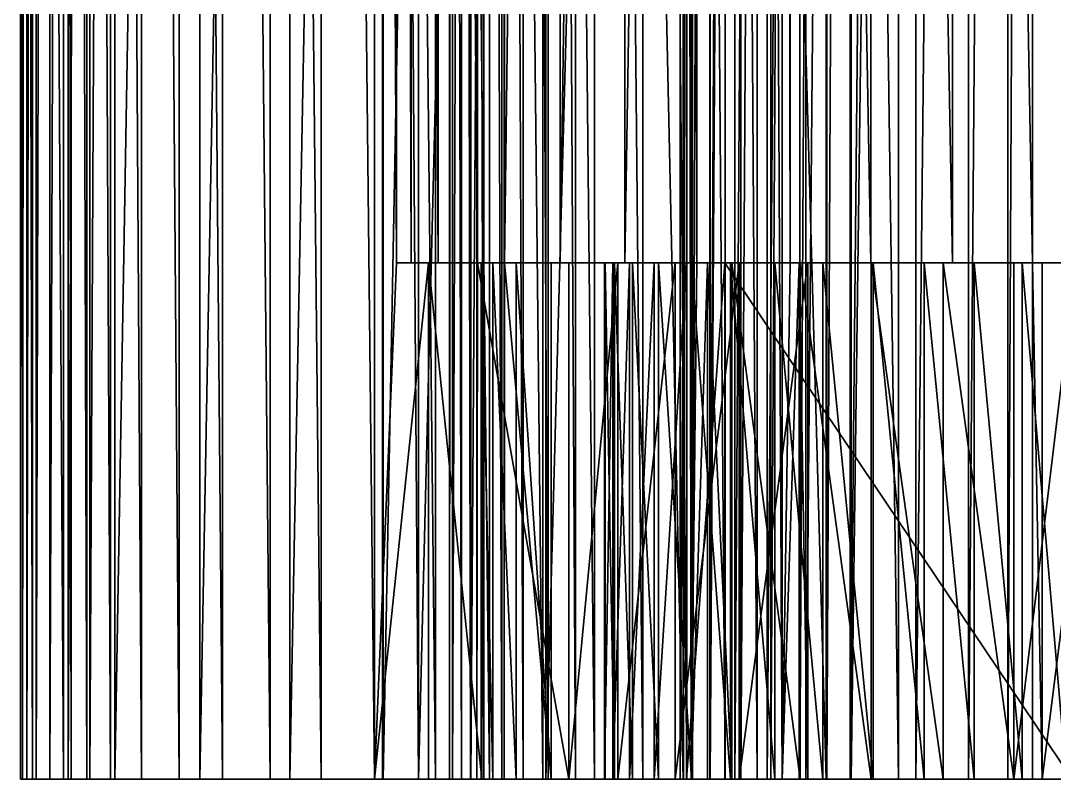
# Model space of a CAD drawing. Extents: x -0.69 to -0.31, y -0.5 to 0.8.
# Drawn here: x -0.688 to -0.4666, y -0.5 to -0.3375 of the extents above; entities that cross this region are included whole.
import ezdxf

# ---------------------------------------------------------------- set-up
doc = ezdxf.new("R2010")
doc.units = 0
doc.layers.add('_0', color=7, linetype='Continuous')

msp = doc.modelspace()

# ---------------------------------------------------------------- linework, layer by layer
at = {"layer": '_0'}
for points in [[(-0.68765, 0.56063, -0.5118), (-0.68802, -0.5, -0.5), (-0.68802, 0.6, -0.5), (-0.68765, 0.56063, -0.5118)], [(-0.68802, 0.6, -0.5), (-0.68802, -0.5, -0.5), (-0.68545, -0.5, -0.46905), (-0.68802, 0.6, -0.5)], [(-0.68802, 0.6, -0.5), (-0.68545, -0.5, -0.46905), (-0.68545, 0.6, -0.46905), (-0.68802, 0.6, -0.5)], [(-0.68545, 0.6, -0.46905), (-0.68545, -0.5, -0.46905), (-0.67882, -0.5, -0.4419), (-0.68545, 0.6, -0.46905)], [(-0.68545, 0.6, -0.46905), (-0.67882, -0.5, -0.4419), (-0.67882, 0.56063, -0.4419), (-0.68545, 0.6, -0.46905)], [(-0.60284, 0.6, -0.6574), (-0.60284, -0.5, -0.6574), (-0.61051, 0.56063, -0.65211), (-0.60284, 0.6, -0.6574)], [(-0.57553, 0.6, -0.67218), (-0.57553, -0.5, -0.67218), (-0.60284, -0.5, -0.6574), (-0.57553, 0.6, -0.67218)], [(-0.57553, 0.6, -0.67218), (-0.60284, -0.5, -0.6574), (-0.60284, 0.6, -0.6574), (-0.57553, 0.6, -0.67218)], [(-0.54676, 0.56063, -0.68211), (-0.57553, -0.5, -0.67218), (-0.57553, 0.6, -0.67218), (-0.54676, 0.56063, -0.68211)], [(-0.56921, 0.56063, -0.32518), (-0.54616, -0.5, -0.31773), (-0.54616, 0.6, -0.31773), (-0.56921, 0.56063, -0.32518)], [(-0.54616, 0.6, -0.31773), (-0.54616, -0.5, -0.31773), (-0.51553, -0.5, -0.31262), (-0.54616, 0.6, -0.31773)], [(-0.54616, 0.6, -0.31773), (-0.51553, -0.5, -0.31262), (-0.51553, 0.6, -0.31262), (-0.54616, 0.6, -0.31773)], [(-0.51553, 0.6, -0.31262), (-0.51553, -0.5, -0.31262), (-0.5, -0.5, -0.31198), (-0.51553, 0.6, -0.31262)], [(-0.51553, 0.6, -0.31262), (-0.5, -0.5, -0.31198), (-0.5, 0.56063, -0.31198), (-0.51553, 0.6, -0.31262)], [(-0.68765, 0.56063, -0.5118), (-0.68765, -0.5, -0.5118), (-0.68802, -0.5, -0.5), (-0.68765, 0.56063, -0.5118)], [(-0.68765, -0.5, -0.5118), (-0.68765, 0.56063, -0.5118), (-0.68671, 0.56063, -0.51827), (-0.68765, -0.5, -0.5118)], [(-0.68765, -0.5, -0.5118), (-0.68671, 0.56063, -0.51827), (-0.68671, -0.5, -0.51827), (-0.68765, -0.5, -0.5118)], [(-0.68671, -0.5, -0.51827), (-0.68671, 0.56063, -0.51827), (-0.68472, 0.56063, -0.5245), (-0.68671, -0.5, -0.51827)], [(-0.68671, -0.5, -0.51827), (-0.68472, 0.56063, -0.5245), (-0.68472, -0.5, -0.5245), (-0.68671, -0.5, -0.51827)], [(-0.68472, -0.5, -0.5245), (-0.68472, 0.56063, -0.5245), (-0.68175, 0.56063, -0.53032), (-0.68472, -0.5, -0.5245)], [(-0.68472, -0.5, -0.5245), (-0.68175, 0.56063, -0.53032), (-0.68175, -0.5, -0.53032), (-0.68472, -0.5, -0.5245)], [(-0.68175, -0.5, -0.53032), (-0.68175, 0.56063, -0.53032), (-0.67787, 0.56063, -0.53558), (-0.68175, -0.5, -0.53032)], [(-0.68175, -0.5, -0.53032), (-0.67787, 0.56063, -0.53558), (-0.67787, -0.5, -0.53558), (-0.68175, -0.5, -0.53032)], [(-0.67723, -0.5, -0.45334), (-0.67723, 0.56063, -0.45334), (-0.67882, 0.56063, -0.4419), (-0.67723, -0.5, -0.45334)], [(-0.67723, -0.5, -0.45334), (-0.67882, 0.56063, -0.4419), (-0.67882, -0.5, -0.4419), (-0.67723, -0.5, -0.45334)], [(-0.67787, -0.5, -0.53558), (-0.67787, 0.56063, -0.53558), (-0.67319, 0.56063, -0.54014), (-0.67787, -0.5, -0.53558)], [(-0.67787, -0.5, -0.53558), (-0.67319, 0.56063, -0.54014), (-0.67319, -0.5, -0.54014), (-0.67787, -0.5, -0.53558)], [(-0.67386, -0.5, -0.46438), (-0.67386, 0.56063, -0.46438), (-0.67723, 0.56063, -0.45334), (-0.67386, -0.5, -0.46438)], [(-0.67386, -0.5, -0.46438), (-0.67723, 0.56063, -0.45334), (-0.67723, -0.5, -0.45334), (-0.67386, -0.5, -0.46438)], [(-0.66879, -0.5, -0.47476), (-0.66879, 0.56063, -0.47476), (-0.67386, 0.56063, -0.46438), (-0.66879, -0.5, -0.47476)], [(-0.66879, -0.5, -0.47476), (-0.67386, 0.56063, -0.46438), (-0.67386, -0.5, -0.46438), (-0.66879, -0.5, -0.47476)], [(-0.67319, -0.5, -0.54014), (-0.67319, 0.56063, -0.54014), (-0.66783, 0.56063, -0.54387), (-0.67319, -0.5, -0.54014)], [(-0.67319, -0.5, -0.54014), (-0.66783, 0.56063, -0.54387), (-0.66783, -0.5, -0.54387), (-0.67319, -0.5, -0.54014)], [(-0.66214, -0.5, -0.4842), (-0.66214, 0.56063, -0.4842), (-0.66879, 0.56063, -0.47476), (-0.66214, -0.5, -0.4842)], [(-0.66214, -0.5, -0.4842), (-0.66879, 0.56063, -0.47476), (-0.66879, -0.5, -0.47476), (-0.66214, -0.5, -0.4842)], [(-0.64967, 0.56063, -0.55252), (-0.64967, -0.5, -0.55252), (-0.66783, -0.5, -0.54387), (-0.64967, 0.56063, -0.55252)], [(-0.64967, 0.56063, -0.55252), (-0.66783, -0.5, -0.54387), (-0.66783, 0.56063, -0.54387), (-0.64967, 0.56063, -0.55252)], [(-0.65408, -0.5, -0.49247), (-0.65408, 0.56063, -0.49247), (-0.66214, 0.56063, -0.4842), (-0.65408, -0.5, -0.49247)], [(-0.65408, -0.5, -0.49247), (-0.66214, 0.56063, -0.4842), (-0.66214, -0.5, -0.4842), (-0.65408, -0.5, -0.49247)], [(-0.64482, -0.5, -0.49936), (-0.64482, 0.56063, -0.49936), (-0.65408, 0.56063, -0.49247), (-0.64482, -0.5, -0.49936)], [(-0.64482, -0.5, -0.49936), (-0.65408, 0.56063, -0.49247), (-0.65408, -0.5, -0.49247), (-0.64482, -0.5, -0.49936)], [(-0.63035, 0.56063, -0.55809), (-0.63035, -0.5, -0.55809), (-0.64967, -0.5, -0.55252), (-0.63035, 0.56063, -0.55809)], [(-0.63035, 0.56063, -0.55809), (-0.64967, -0.5, -0.55252), (-0.64967, 0.56063, -0.55252), (-0.63035, 0.56063, -0.55809)], [(-0.63458, -0.5, -0.50471), (-0.63458, 0.56063, -0.50471), (-0.64482, 0.56063, -0.49936), (-0.63458, -0.5, -0.50471)], [(-0.63458, -0.5, -0.50471), (-0.64482, 0.56063, -0.49936), (-0.64482, -0.5, -0.49936), (-0.63458, -0.5, -0.50471)], [(-0.62363, -0.5, -0.50837), (-0.62363, 0.56063, -0.50837), (-0.63458, 0.56063, -0.50471), (-0.62363, -0.5, -0.50837)], [(-0.62363, -0.5, -0.50837), (-0.63458, 0.56063, -0.50471), (-0.63458, -0.5, -0.50471), (-0.62363, -0.5, -0.50837)], [(-0.61038, 0.56063, -0.56043), (-0.61038, -0.5, -0.56043), (-0.63035, -0.5, -0.55809), (-0.61038, 0.56063, -0.56043)], [(-0.61038, 0.56063, -0.56043), (-0.63035, -0.5, -0.55809), (-0.63035, 0.56063, -0.55809), (-0.61038, 0.56063, -0.56043)], [(-0.61224, -0.5, -0.51025), (-0.61224, 0.56063, -0.51025), (-0.62363, 0.56063, -0.50837), (-0.61224, -0.5, -0.51025)], [(-0.61224, -0.5, -0.51025), (-0.62363, 0.56063, -0.50837), (-0.62363, -0.5, -0.50837), (-0.61224, -0.5, -0.51025)], [(-0.60751, -0.38937, -0.51049), (-0.60751, 0.56063, -0.51049), (-0.61224, 0.56063, -0.51025), (-0.60751, -0.38937, -0.51049)], [(-0.60751, -0.38937, -0.51049), (-0.61224, 0.56063, -0.51025), (-0.61224, -0.5, -0.51025), (-0.60751, -0.38937, -0.51049)], [(-0.60284, -0.5, -0.6574), (-0.61051, -0.5, -0.65211), (-0.61051, 0.56063, -0.65211), (-0.60284, -0.5, -0.6574)], [(-0.59915, -0.5, -0.65414), (-0.59915, 0.56063, -0.65414), (-0.61051, 0.56063, -0.65211), (-0.59915, -0.5, -0.65414)], [(-0.59915, -0.5, -0.65414), (-0.61051, 0.56063, -0.65211), (-0.61051, -0.5, -0.65211), (-0.59915, -0.5, -0.65414)], [(-0.59029, 0.56063, -0.55949), (-0.59029, -0.5, -0.55949), (-0.61038, -0.5, -0.56043), (-0.59029, 0.56063, -0.55949)], [(-0.59029, 0.56063, -0.55949), (-0.61038, -0.5, -0.56043), (-0.61038, 0.56063, -0.56043), (-0.59029, 0.56063, -0.55949)], [(-0.60441, -0.38937, -0.52769), (-0.60441, 0.56063, -0.52769), (-0.60751, 0.56063, -0.51049), (-0.60441, -0.38937, -0.52769)], [(-0.60441, -0.38937, -0.52769), (-0.60751, 0.56063, -0.51049), (-0.60751, -0.38937, -0.51049), (-0.60441, -0.38937, -0.52769)], [(-0.59858, -0.38937, -0.54416), (-0.59858, 0.56063, -0.54416), (-0.60441, 0.56063, -0.52769), (-0.59858, -0.38937, -0.54416)], [(-0.59858, -0.38937, -0.54416), (-0.60441, 0.56063, -0.52769), (-0.60441, -0.38937, -0.52769), (-0.59858, -0.38937, -0.54416)], [(-0.5876, -0.5, -0.65435), (-0.5876, 0.56063, -0.65435), (-0.59915, 0.56063, -0.65414), (-0.5876, -0.5, -0.65435)], [(-0.5876, -0.5, -0.65435), (-0.59915, 0.56063, -0.65414), (-0.59915, -0.5, -0.65414), (-0.5876, -0.5, -0.65435)], [(-0.59017, -0.38937, -0.55947), (-0.59017, 0.56063, -0.55947), (-0.59858, 0.56063, -0.54416), (-0.59017, -0.38937, -0.55947)], [(-0.59017, -0.38937, -0.55947), (-0.59858, 0.56063, -0.54416), (-0.59858, -0.38937, -0.54416), (-0.59017, -0.38937, -0.55947)], [(-0.59553, 0.56063, -0.39398), (-0.59553, -0.5, -0.39398), (-0.5962, -0.5, -0.37388), (-0.59553, 0.56063, -0.39398)], [(-0.59553, 0.56063, -0.39398), (-0.5962, -0.5, -0.37388), (-0.5962, 0.56063, -0.37388), (-0.59553, 0.56063, -0.39398)], [(-0.5962, 0.56063, -0.37388), (-0.5962, -0.5, -0.37388), (-0.59359, -0.5, -0.35394), (-0.5962, 0.56063, -0.37388)], [(-0.5962, 0.56063, -0.37388), (-0.59359, -0.5, -0.35394), (-0.59359, 0.56063, -0.35394), (-0.5962, 0.56063, -0.37388)], [(-0.59158, 0.56063, -0.4137), (-0.59158, -0.5, -0.4137), (-0.59553, -0.5, -0.39398), (-0.59158, 0.56063, -0.4137)], [(-0.59158, 0.56063, -0.4137), (-0.59553, -0.5, -0.39398), (-0.59553, 0.56063, -0.39398), (-0.59158, 0.56063, -0.4137)], [(-0.59169, -0.5, -0.34769), (-0.59169, 0.56063, -0.34769), (-0.59359, 0.56063, -0.35394), (-0.59169, -0.5, -0.34769)], [(-0.59169, -0.5, -0.34769), (-0.59359, 0.56063, -0.35394), (-0.59359, -0.5, -0.35394), (-0.59169, -0.5, -0.34769)], [(-0.5888, -0.5, -0.34183), (-0.5888, 0.56063, -0.34183), (-0.59169, 0.56063, -0.34769), (-0.5888, -0.5, -0.34183)], [(-0.5888, -0.5, -0.34183), (-0.59169, 0.56063, -0.34769), (-0.59169, -0.5, -0.34769), (-0.5888, -0.5, -0.34183)], [(-0.58448, 0.56063, -0.43251), (-0.58448, -0.5, -0.43251), (-0.59158, -0.5, -0.4137), (-0.58448, 0.56063, -0.43251)], [(-0.58448, 0.56063, -0.43251), (-0.59158, -0.5, -0.4137), (-0.59158, 0.56063, -0.4137), (-0.58448, 0.56063, -0.43251)], [(-0.59029, 0.56063, -0.55949), (-0.59017, 0.56063, -0.55947), (-0.59017, -0.38937, -0.55947), (-0.59029, 0.56063, -0.55949)], [(-0.59017, -0.38937, -0.55947), (-0.59029, -0.5, -0.55949), (-0.59029, 0.56063, -0.55949), (-0.59017, -0.38937, -0.55947)], [(-0.585, -0.5, -0.33651), (-0.585, 0.56063, -0.33651), (-0.5888, 0.56063, -0.34183), (-0.585, -0.5, -0.33651)], [(-0.585, -0.5, -0.33651), (-0.5888, 0.56063, -0.34183), (-0.5888, -0.5, -0.34183), (-0.585, -0.5, -0.33651)], [(-0.57617, -0.5, -0.65273), (-0.57617, 0.56063, -0.65273), (-0.5876, 0.56063, -0.65435), (-0.57617, -0.5, -0.65273)], [(-0.57617, -0.5, -0.65273), (-0.5876, 0.56063, -0.65435), (-0.5876, -0.5, -0.65435), (-0.57617, -0.5, -0.65273)], [(-0.58038, -0.5, -0.33189), (-0.58038, 0.56063, -0.33189), (-0.585, 0.56063, -0.33651), (-0.58038, -0.5, -0.33189)], [(-0.58038, -0.5, -0.33189), (-0.585, 0.56063, -0.33651), (-0.585, -0.5, -0.33651), (-0.58038, -0.5, -0.33189)], [(-0.58448, 0.56063, -0.43251), (-0.58443, 0.56063, -0.43262), (-0.58443, -0.38937, -0.43262), (-0.58448, 0.56063, -0.43251)], [(-0.58443, -0.38937, -0.43262), (-0.58448, -0.5, -0.43251), (-0.58448, 0.56063, -0.43251), (-0.58443, -0.38937, -0.43262)], [(-0.58443, -0.38937, -0.43262), (-0.58443, 0.56063, -0.43262), (-0.57246, 0.56063, -0.41989), (-0.58443, -0.38937, -0.43262)], [(-0.58443, -0.38937, -0.43262), (-0.57246, 0.56063, -0.41989), (-0.57246, -0.38937, -0.41989), (-0.58443, -0.38937, -0.43262)], [(-0.57507, -0.5, -0.32808), (-0.57507, 0.56063, -0.32808), (-0.58038, 0.56063, -0.33189), (-0.57507, -0.5, -0.32808)], [(-0.57507, -0.5, -0.32808), (-0.58038, 0.56063, -0.33189), (-0.58038, -0.5, -0.33189), (-0.57507, -0.5, -0.32808)], [(-0.56513, -0.5, -0.64932), (-0.56513, 0.56063, -0.64932), (-0.57617, 0.56063, -0.65273), (-0.56513, -0.5, -0.64932)], [(-0.56513, -0.5, -0.64932), (-0.57617, 0.56063, -0.65273), (-0.57617, -0.5, -0.65273), (-0.56513, -0.5, -0.64932)], [(-0.54676, 0.56063, -0.68211), (-0.54676, -0.5, -0.68211), (-0.57553, -0.5, -0.67218), (-0.54676, 0.56063, -0.68211)], [(-0.56921, -0.5, -0.32518), (-0.56921, 0.56063, -0.32518), (-0.57507, 0.56063, -0.32808), (-0.56921, -0.5, -0.32518)], [(-0.56921, -0.5, -0.32518), (-0.57507, 0.56063, -0.32808), (-0.57507, -0.5, -0.32808), (-0.56921, -0.5, -0.32518)], [(-0.57246, -0.38937, -0.41989), (-0.57246, 0.56063, -0.41989), (-0.5586, 0.56063, -0.40926), (-0.57246, -0.38937, -0.41989)], [(-0.57246, -0.38937, -0.41989), (-0.5586, 0.56063, -0.40926), (-0.5586, -0.38937, -0.40926), (-0.57246, -0.38937, -0.41989)], [(-0.56921, 0.56063, -0.32518), (-0.56921, -0.5, -0.32518), (-0.54616, -0.5, -0.31773), (-0.56921, 0.56063, -0.32518)], [(-0.55478, -0.5, -0.64421), (-0.55478, 0.56063, -0.64421), (-0.56513, 0.56063, -0.64932), (-0.55478, -0.5, -0.64421)], [(-0.55478, -0.5, -0.64421), (-0.56513, 0.56063, -0.64932), (-0.56513, -0.5, -0.64932), (-0.55478, -0.5, -0.64421)], [(-0.5586, -0.38937, -0.40926), (-0.5586, 0.56063, -0.40926), (-0.5432, 0.56063, -0.401), (-0.5586, -0.38937, -0.40926)], [(-0.5586, -0.38937, -0.40926), (-0.5432, 0.56063, -0.401), (-0.5432, -0.38937, -0.401), (-0.5586, -0.38937, -0.40926)], [(-0.54536, -0.5, -0.63754), (-0.54536, 0.56063, -0.63754), (-0.55478, 0.56063, -0.64421), (-0.54536, -0.5, -0.63754)], [(-0.54536, -0.5, -0.63754), (-0.55478, 0.56063, -0.64421), (-0.55478, -0.5, -0.64421), (-0.54536, -0.5, -0.63754)], [(-0.54676, -0.5, -0.68211), (-0.54676, 0.56063, -0.68211), (-0.54032, 0.56063, -0.68321), (-0.54676, -0.5, -0.68211)], [(-0.54676, -0.5, -0.68211), (-0.54032, 0.56063, -0.68321), (-0.54032, -0.5, -0.68321), (-0.54676, -0.5, -0.68211)], [(-0.54443, -0.5, -0.39642), (-0.54443, 0.56063, -0.39642), (-0.54616, 0.56063, -0.38501), (-0.54443, -0.5, -0.39642)], [(-0.54443, -0.5, -0.39642), (-0.54616, 0.56063, -0.38501), (-0.54616, -0.5, -0.38501), (-0.54443, -0.5, -0.39642)], [(-0.54616, -0.5, -0.38501), (-0.54616, 0.56063, -0.38501), (-0.54607, 0.56063, -0.37346), (-0.54616, -0.5, -0.38501)], [(-0.54616, -0.5, -0.38501), (-0.54607, 0.56063, -0.37346), (-0.54607, -0.5, -0.37346), (-0.54616, -0.5, -0.38501)], [(-0.54607, -0.5, -0.37346), (-0.54607, 0.56063, -0.37346), (-0.54415, 0.56063, -0.36207), (-0.54607, -0.5, -0.37346)], [(-0.54607, -0.5, -0.37346), (-0.54415, 0.56063, -0.36207), (-0.54415, -0.5, -0.36207), (-0.54607, -0.5, -0.37346)], [(-0.53711, -0.5, -0.62945), (-0.53711, 0.56063, -0.62945), (-0.54536, 0.56063, -0.63754), (-0.53711, -0.5, -0.62945)], [(-0.53711, -0.5, -0.62945), (-0.54536, 0.56063, -0.63754), (-0.54536, -0.5, -0.63754), (-0.53711, -0.5, -0.62945)], [(-0.5432, -0.38937, -0.401), (-0.5432, 0.56063, -0.401), (-0.54443, 0.56063, -0.39642), (-0.5432, -0.38937, -0.401)], [(-0.5432, -0.38937, -0.401), (-0.54443, 0.56063, -0.39642), (-0.54443, -0.5, -0.39642), (-0.5432, -0.38937, -0.401)], [(-0.54415, -0.5, -0.36207), (-0.54415, 0.56063, -0.36207), (-0.54045, 0.56063, -0.35113), (-0.54415, -0.5, -0.36207)], [(-0.54415, -0.5, -0.36207), (-0.54045, 0.56063, -0.35113), (-0.54045, -0.5, -0.35113), (-0.54415, -0.5, -0.36207)], [(-0.54045, -0.5, -0.35113), (-0.54045, 0.56063, -0.35113), (-0.53507, 0.56063, -0.34091), (-0.54045, -0.5, -0.35113)], [(-0.54045, -0.5, -0.35113), (-0.53507, 0.56063, -0.34091), (-0.53507, -0.5, -0.34091), (-0.54045, -0.5, -0.35113)], [(-0.54032, -0.5, -0.68321), (-0.54032, 0.56063, -0.68321), (-0.53379, 0.56063, -0.68325), (-0.54032, -0.5, -0.68321)], [(-0.54032, -0.5, -0.68321), (-0.53379, 0.56063, -0.68325), (-0.53379, -0.5, -0.68325), (-0.54032, -0.5, -0.68321)], [(-0.53025, -0.5, -0.62017), (-0.53025, 0.56063, -0.62017), (-0.53711, 0.56063, -0.62945), (-0.53025, -0.5, -0.62017)], [(-0.53025, -0.5, -0.62017), (-0.53711, 0.56063, -0.62945), (-0.53711, -0.5, -0.62945), (-0.53025, -0.5, -0.62017)], [(-0.53507, -0.5, -0.34091), (-0.53507, 0.56063, -0.34091), (-0.52815, 0.56063, -0.33167), (-0.53507, -0.5, -0.34091)], [(-0.53507, -0.5, -0.34091), (-0.52815, 0.56063, -0.33167), (-0.52815, -0.5, -0.33167), (-0.53507, -0.5, -0.34091)], [(-0.53379, -0.5, -0.68325), (-0.53379, 0.56063, -0.68325), (-0.52733, 0.56063, -0.68223), (-0.53379, -0.5, -0.68325)], [(-0.53379, -0.5, -0.68325), (-0.52733, 0.56063, -0.68223), (-0.52733, -0.5, -0.68223), (-0.53379, -0.5, -0.68325)], [(-0.52494, -0.5, -0.60991), (-0.52494, 0.56063, -0.60991), (-0.53025, 0.56063, -0.62017), (-0.52494, -0.5, -0.60991)], [(-0.52494, -0.5, -0.60991), (-0.53025, 0.56063, -0.62017), (-0.53025, -0.5, -0.62017), (-0.52494, -0.5, -0.60991)], [(-0.52815, -0.5, -0.33167), (-0.52815, 0.56063, -0.33167), (-0.51985, 0.56063, -0.32364), (-0.52815, -0.5, -0.33167)], [(-0.52815, -0.5, -0.33167), (-0.51985, 0.56063, -0.32364), (-0.51985, -0.5, -0.32364), (-0.52815, -0.5, -0.33167)], [(-0.52733, -0.5, -0.68223), (-0.52733, 0.56063, -0.68223), (-0.52113, 0.56063, -0.68016), (-0.52733, -0.5, -0.68223)], [(-0.52733, -0.5, -0.68223), (-0.52113, 0.56063, -0.68016), (-0.52113, -0.5, -0.68016), (-0.52733, -0.5, -0.68223)], [(-0.52324, -0.38937, -0.60549), (-0.52324, 0.56063, -0.60549), (-0.52494, 0.56063, -0.60991), (-0.52324, -0.38937, -0.60549)], [(-0.52324, -0.38937, -0.60549), (-0.52494, 0.56063, -0.60991), (-0.52494, -0.5, -0.60991), (-0.52324, -0.38937, -0.60549)], [(-0.50593, -0.38937, -0.60786), (-0.50593, 0.56063, -0.60786), (-0.52324, 0.56063, -0.60549), (-0.50593, -0.38937, -0.60786)], [(-0.50593, -0.38937, -0.60786), (-0.52324, 0.56063, -0.60549), (-0.52324, -0.38937, -0.60549), (-0.50593, -0.38937, -0.60786)], [(-0.52113, -0.5, -0.68016), (-0.52113, 0.56063, -0.68016), (-0.51535, 0.56063, -0.67712), (-0.52113, -0.5, -0.68016)], [(-0.52113, -0.5, -0.68016), (-0.51535, 0.56063, -0.67712), (-0.51535, -0.5, -0.67712), (-0.52113, -0.5, -0.68016)], [(-0.51985, -0.5, -0.32364), (-0.51985, 0.56063, -0.32364), (-0.51039, 0.56063, -0.31702), (-0.51985, -0.5, -0.32364)], [(-0.51985, -0.5, -0.32364), (-0.51039, 0.56063, -0.31702), (-0.51039, -0.5, -0.31702), (-0.51985, -0.5, -0.32364)], [(-0.51535, -0.5, -0.67712), (-0.51535, 0.56063, -0.67712), (-0.51014, 0.56063, -0.67317), (-0.51535, -0.5, -0.67712)], [(-0.51535, -0.5, -0.67712), (-0.51014, 0.56063, -0.67317), (-0.51014, -0.5, -0.67317), (-0.51535, -0.5, -0.67712)], [(-0.51039, -0.5, -0.31702), (-0.51039, 0.56063, -0.31702), (-0.5, 0.56063, -0.31198), (-0.51039, -0.5, -0.31702)], [(-0.51039, -0.5, -0.31702), (-0.5, 0.56063, -0.31198), (-0.5, -0.5, -0.31198), (-0.51039, -0.5, -0.31702)], [(-0.4963, 0.56063, -0.65858), (-0.4963, -0.5, -0.65858), (-0.51014, -0.5, -0.67317), (-0.4963, 0.56063, -0.65858)], [(-0.4963, 0.56063, -0.65858), (-0.51014, -0.5, -0.67317), (-0.51014, 0.56063, -0.67317), (-0.4963, 0.56063, -0.65858)], [(-0.48847, -0.38937, -0.6074), (-0.48847, 0.56063, -0.6074), (-0.50593, 0.56063, -0.60786), (-0.48847, -0.38937, -0.6074)], [(-0.48847, -0.38937, -0.6074), (-0.50593, 0.56063, -0.60786), (-0.50593, -0.38937, -0.60786), (-0.48847, -0.38937, -0.6074)], [(-0.48503, 0.56063, -0.64192), (-0.48503, -0.5, -0.64192), (-0.4963, -0.5, -0.65858), (-0.48503, 0.56063, -0.64192)], [(-0.48503, 0.56063, -0.64192), (-0.4963, -0.5, -0.65858), (-0.4963, 0.56063, -0.65858), (-0.48503, 0.56063, -0.64192)], [(-0.4713, -0.38937, -0.60414), (-0.4713, 0.56063, -0.60414), (-0.48847, 0.56063, -0.6074), (-0.4713, -0.38937, -0.60414)], [(-0.4713, -0.38937, -0.60414), (-0.48847, 0.56063, -0.6074), (-0.48847, -0.38937, -0.6074), (-0.4713, -0.38937, -0.60414)], [(-0.47663, 0.56063, -0.62365), (-0.47663, -0.5, -0.62365), (-0.48503, -0.5, -0.64192), (-0.47663, 0.56063, -0.62365)], [(-0.47663, 0.56063, -0.62365), (-0.48503, -0.5, -0.64192), (-0.48503, 0.56063, -0.64192), (-0.47663, 0.56063, -0.62365)], [(-0.47133, 0.56063, -0.60425), (-0.47133, -0.5, -0.60425), (-0.47663, -0.5, -0.62365), (-0.47133, 0.56063, -0.60425)], [(-0.47133, 0.56063, -0.60425), (-0.47663, -0.5, -0.62365), (-0.47663, 0.56063, -0.62365), (-0.47133, 0.56063, -0.60425)], [(-0.47133, 0.56063, -0.60425), (-0.4713, 0.56063, -0.60414), (-0.4713, -0.38937, -0.60414), (-0.47133, 0.56063, -0.60425)], [(-0.4713, -0.38937, -0.60414), (-0.47133, -0.5, -0.60425), (-0.47133, 0.56063, -0.60425), (-0.4713, -0.38937, -0.60414)], [(-0.60069, -0.38937, -0.51031), (-0.60751, -0.38937, -0.51049), (-0.61224, -0.5, -0.51025), (-0.60069, -0.38937, -0.51031)], [(-0.61224, -0.5, -0.51025), (-0.60069, -0.5, -0.51031), (-0.60069, -0.38937, -0.51031), (-0.61224, -0.5, -0.51025)], [(-0.60069, -0.38937, -0.51031), (-0.60441, -0.38937, -0.52769), (-0.60751, -0.38937, -0.51049), (-0.60069, -0.38937, -0.51031)], [(-0.60069, -0.38937, -0.51031), (-0.59858, -0.38937, -0.54416), (-0.60441, -0.38937, -0.52769), (-0.60069, -0.38937, -0.51031)], [(-0.60069, -0.38937, -0.51031), (-0.60069, -0.5, -0.51031), (-0.58928, -0.5, -0.50854), (-0.60069, -0.38937, -0.51031)], [(-0.60069, -0.38937, -0.51031), (-0.58928, -0.5, -0.50854), (-0.58928, -0.38937, -0.50854), (-0.60069, -0.38937, -0.51031)], [(-0.58928, -0.38937, -0.50854), (-0.59858, -0.38937, -0.54416), (-0.60069, -0.38937, -0.51031), (-0.58928, -0.38937, -0.50854)], [(-0.59017, -0.38937, -0.55947), (-0.59858, -0.38937, -0.54416), (-0.57063, -0.38937, -0.55528), (-0.59017, -0.38937, -0.55947)], [(-0.57063, -0.38937, -0.55528), (-0.59858, -0.38937, -0.54416), (-0.58928, -0.38937, -0.50854), (-0.57063, -0.38937, -0.55528)], [(-0.59017, -0.38937, -0.55947), (-0.57063, -0.5, -0.55528), (-0.59029, -0.5, -0.55949), (-0.59017, -0.38937, -0.55947)], [(-0.57063, -0.38937, -0.55528), (-0.57063, -0.5, -0.55528), (-0.59017, -0.38937, -0.55947), (-0.57063, -0.38937, -0.55528)], [(-0.58693, -0.38937, -0.47793), (-0.5612, -0.38937, -0.48452), (-0.58942, -0.38937, -0.49314), (-0.58693, -0.38937, -0.47793)], [(-0.58942, -0.38937, -0.49314), (-0.5612, -0.38937, -0.48452), (-0.56296, -0.38937, -0.4953), (-0.58942, -0.38937, -0.49314)], [(-0.58942, -0.38937, -0.49314), (-0.56296, -0.38937, -0.4953), (-0.58928, -0.38937, -0.50854), (-0.58942, -0.38937, -0.49314)], [(-0.58693, -0.5, -0.47793), (-0.58693, -0.38937, -0.47793), (-0.58942, -0.38937, -0.49314), (-0.58693, -0.5, -0.47793)], [(-0.58693, -0.5, -0.47793), (-0.58942, -0.38937, -0.49314), (-0.58942, -0.5, -0.49314), (-0.58693, -0.5, -0.47793)], [(-0.58942, -0.5, -0.49314), (-0.58942, -0.38937, -0.49314), (-0.58928, -0.38937, -0.50854), (-0.58942, -0.5, -0.49314)], [(-0.58942, -0.5, -0.49314), (-0.58928, -0.38937, -0.50854), (-0.58928, -0.5, -0.50854), (-0.58942, -0.5, -0.49314)], [(-0.54437, -0.38937, -0.54491), (-0.53597, -0.38937, -0.55188), (-0.58928, -0.38937, -0.50854), (-0.54437, -0.38937, -0.54491)], [(-0.56081, -0.38937, -0.51695), (-0.55698, -0.38937, -0.52718), (-0.58928, -0.38937, -0.50854), (-0.56081, -0.38937, -0.51695)], [(-0.58928, -0.38937, -0.50854), (-0.55698, -0.38937, -0.52718), (-0.55145, -0.38937, -0.53659), (-0.58928, -0.38937, -0.50854)], [(-0.58928, -0.38937, -0.50854), (-0.55145, -0.38937, -0.53659), (-0.54437, -0.38937, -0.54491), (-0.58928, -0.38937, -0.50854)], [(-0.57063, -0.38937, -0.55528), (-0.58928, -0.38937, -0.50854), (-0.56012, -0.38937, -0.56655), (-0.57063, -0.38937, -0.55528)], [(-0.56012, -0.38937, -0.56655), (-0.58928, -0.38937, -0.50854), (-0.53597, -0.38937, -0.55188), (-0.56012, -0.38937, -0.56655)], [(-0.58928, -0.38937, -0.50854), (-0.56296, -0.38937, -0.4953), (-0.56282, -0.38937, -0.50622), (-0.58928, -0.38937, -0.50854)], [(-0.58928, -0.38937, -0.50854), (-0.56282, -0.38937, -0.50622), (-0.56081, -0.38937, -0.51695), (-0.58928, -0.38937, -0.50854)], [(-0.58187, -0.38937, -0.46338), (-0.55762, -0.38937, -0.47421), (-0.58693, -0.38937, -0.47793), (-0.58187, -0.38937, -0.46338)], [(-0.58693, -0.38937, -0.47793), (-0.55762, -0.38937, -0.47421), (-0.5612, -0.38937, -0.48452), (-0.58693, -0.38937, -0.47793)], [(-0.58187, -0.5, -0.46338), (-0.58187, -0.38937, -0.46338), (-0.58693, -0.38937, -0.47793), (-0.58187, -0.5, -0.46338)], [(-0.58187, -0.5, -0.46338), (-0.58693, -0.38937, -0.47793), (-0.58693, -0.5, -0.47793), (-0.58187, -0.5, -0.46338)], [(-0.58443, -0.38937, -0.43262), (-0.5744, -0.5, -0.44991), (-0.58448, -0.5, -0.43251), (-0.58443, -0.38937, -0.43262)], [(-0.5744, -0.38937, -0.44991), (-0.5744, -0.5, -0.44991), (-0.58443, -0.38937, -0.43262), (-0.5744, -0.38937, -0.44991)], [(-0.58443, -0.38937, -0.43262), (-0.57246, -0.38937, -0.41989), (-0.5744, -0.38937, -0.44991), (-0.58443, -0.38937, -0.43262)], [(-0.5744, -0.38937, -0.44991), (-0.53571, -0.38937, -0.41773), (-0.58187, -0.38937, -0.46338), (-0.5744, -0.38937, -0.44991)], [(-0.58187, -0.38937, -0.46338), (-0.53571, -0.38937, -0.41773), (-0.55762, -0.38937, -0.47421), (-0.58187, -0.38937, -0.46338)], [(-0.5744, -0.5, -0.44991), (-0.5744, -0.38937, -0.44991), (-0.58187, -0.38937, -0.46338), (-0.5744, -0.5, -0.44991)], [(-0.5744, -0.5, -0.44991), (-0.58187, -0.38937, -0.46338), (-0.58187, -0.5, -0.46338), (-0.5744, -0.5, -0.44991)], [(-0.5744, -0.38937, -0.44991), (-0.57246, -0.38937, -0.41989), (-0.53571, -0.38937, -0.41773), (-0.5744, -0.38937, -0.44991)], [(-0.53571, -0.38937, -0.41773), (-0.57246, -0.38937, -0.41989), (-0.54092, -0.38937, -0.40742), (-0.53571, -0.38937, -0.41773)], [(-0.54092, -0.38937, -0.40742), (-0.57246, -0.38937, -0.41989), (-0.5586, -0.38937, -0.40926), (-0.54092, -0.38937, -0.40742)], [(-0.57063, -0.5, -0.55528), (-0.57063, -0.38937, -0.55528), (-0.56012, -0.38937, -0.56655), (-0.57063, -0.5, -0.55528)], [(-0.57063, -0.5, -0.55528), (-0.56012, -0.38937, -0.56655), (-0.56012, -0.5, -0.56655), (-0.57063, -0.5, -0.55528)], [(-0.5612, -0.38937, -0.48452), (-0.5612, -0.5, -0.48452), (-0.56296, -0.5, -0.4953), (-0.5612, -0.38937, -0.48452)], [(-0.5612, -0.38937, -0.48452), (-0.56296, -0.5, -0.4953), (-0.56296, -0.38937, -0.4953), (-0.5612, -0.38937, -0.48452)], [(-0.56296, -0.38937, -0.4953), (-0.56296, -0.5, -0.4953), (-0.56282, -0.5, -0.50622), (-0.56296, -0.38937, -0.4953)], [(-0.56296, -0.38937, -0.4953), (-0.56282, -0.5, -0.50622), (-0.56282, -0.38937, -0.50622), (-0.56296, -0.38937, -0.4953)], [(-0.56282, -0.38937, -0.50622), (-0.56282, -0.5, -0.50622), (-0.56081, -0.5, -0.51695), (-0.56282, -0.38937, -0.50622)], [(-0.56282, -0.38937, -0.50622), (-0.56081, -0.5, -0.51695), (-0.56081, -0.38937, -0.51695), (-0.56282, -0.38937, -0.50622)], [(-0.55762, -0.38937, -0.47421), (-0.55762, -0.5, -0.47421), (-0.5612, -0.5, -0.48452), (-0.55762, -0.38937, -0.47421)], [(-0.55762, -0.38937, -0.47421), (-0.5612, -0.5, -0.48452), (-0.5612, -0.38937, -0.48452), (-0.55762, -0.38937, -0.47421)], [(-0.56081, -0.38937, -0.51695), (-0.56081, -0.5, -0.51695), (-0.55698, -0.5, -0.52718), (-0.56081, -0.38937, -0.51695)], [(-0.56081, -0.38937, -0.51695), (-0.55698, -0.5, -0.52718), (-0.55698, -0.38937, -0.52718), (-0.56081, -0.38937, -0.51695)], [(-0.56012, -0.38937, -0.56655), (-0.53597, -0.38937, -0.55188), (-0.54785, -0.38937, -0.57586), (-0.56012, -0.38937, -0.56655)], [(-0.56012, -0.5, -0.56655), (-0.56012, -0.38937, -0.56655), (-0.54785, -0.38937, -0.57586), (-0.56012, -0.5, -0.56655)], [(-0.56012, -0.5, -0.56655), (-0.54785, -0.38937, -0.57586), (-0.54785, -0.5, -0.57586), (-0.56012, -0.5, -0.56655)], [(-0.54092, -0.38937, -0.40742), (-0.5586, -0.38937, -0.40926), (-0.5432, -0.38937, -0.401), (-0.54092, -0.38937, -0.40742)], [(-0.53571, -0.38937, -0.41773), (-0.55231, -0.38937, -0.46466), (-0.55762, -0.38937, -0.47421), (-0.53571, -0.38937, -0.41773)], [(-0.55231, -0.38937, -0.46466), (-0.55231, -0.5, -0.46466), (-0.55762, -0.5, -0.47421), (-0.55231, -0.38937, -0.46466)], [(-0.55231, -0.38937, -0.46466), (-0.55762, -0.5, -0.47421), (-0.55762, -0.38937, -0.47421), (-0.55231, -0.38937, -0.46466)], [(-0.55698, -0.38937, -0.52718), (-0.55698, -0.5, -0.52718), (-0.55145, -0.5, -0.53659), (-0.55698, -0.38937, -0.52718)], [(-0.55698, -0.38937, -0.52718), (-0.55145, -0.5, -0.53659), (-0.55145, -0.38937, -0.53659), (-0.55698, -0.38937, -0.52718)], [(-0.53571, -0.38937, -0.41773), (-0.54544, -0.38937, -0.45618), (-0.55231, -0.38937, -0.46466), (-0.53571, -0.38937, -0.41773)], [(-0.54544, -0.38937, -0.45618), (-0.54544, -0.5, -0.45618), (-0.55231, -0.5, -0.46466), (-0.54544, -0.38937, -0.45618)], [(-0.54544, -0.38937, -0.45618), (-0.55231, -0.5, -0.46466), (-0.55231, -0.38937, -0.46466), (-0.54544, -0.38937, -0.45618)], [(-0.55145, -0.38937, -0.53659), (-0.55145, -0.5, -0.53659), (-0.54437, -0.5, -0.54491), (-0.55145, -0.38937, -0.53659)], [(-0.55145, -0.38937, -0.53659), (-0.54437, -0.5, -0.54491), (-0.54437, -0.38937, -0.54491), (-0.55145, -0.38937, -0.53659)], [(-0.54785, -0.38937, -0.57586), (-0.53597, -0.38937, -0.55188), (-0.53416, -0.38937, -0.58292), (-0.54785, -0.38937, -0.57586)], [(-0.54785, -0.5, -0.57586), (-0.54785, -0.38937, -0.57586), (-0.53416, -0.38937, -0.58292), (-0.54785, -0.5, -0.57586)], [(-0.54785, -0.5, -0.57586), (-0.53416, -0.38937, -0.58292), (-0.53416, -0.5, -0.58292), (-0.54785, -0.5, -0.57586)], [(-0.53721, -0.38937, -0.449), (-0.54544, -0.38937, -0.45618), (-0.53571, -0.38937, -0.41773), (-0.53721, -0.38937, -0.449)], [(-0.53721, -0.38937, -0.449), (-0.53721, -0.5, -0.449), (-0.54544, -0.5, -0.45618), (-0.53721, -0.38937, -0.449)], [(-0.53721, -0.38937, -0.449), (-0.54544, -0.5, -0.45618), (-0.54544, -0.38937, -0.45618), (-0.53721, -0.38937, -0.449)], [(-0.54092, -0.38937, -0.40742), (-0.5432, -0.38937, -0.401), (-0.54443, -0.5, -0.39642), (-0.54092, -0.38937, -0.40742)], [(-0.54443, -0.5, -0.39642), (-0.54092, -0.5, -0.40742), (-0.54092, -0.38937, -0.40742), (-0.54443, -0.5, -0.39642)], [(-0.54437, -0.38937, -0.54491), (-0.54437, -0.5, -0.54491), (-0.53597, -0.5, -0.55188), (-0.54437, -0.38937, -0.54491)], [(-0.54437, -0.38937, -0.54491), (-0.53597, -0.5, -0.55188), (-0.53597, -0.38937, -0.55188), (-0.54437, -0.38937, -0.54491)], [(-0.54092, -0.38937, -0.40742), (-0.54092, -0.5, -0.40742), (-0.53571, -0.5, -0.41773), (-0.54092, -0.38937, -0.40742)], [(-0.54092, -0.38937, -0.40742), (-0.53571, -0.5, -0.41773), (-0.53571, -0.38937, -0.41773), (-0.54092, -0.38937, -0.40742)], [(-0.53571, -0.38937, -0.41773), (-0.5211, -0.38937, -0.41283), (-0.53721, -0.38937, -0.449), (-0.53571, -0.38937, -0.41773)], [(-0.53721, -0.38937, -0.449), (-0.5211, -0.38937, -0.41283), (-0.50588, -0.38937, -0.41051), (-0.53721, -0.38937, -0.449)], [(-0.53721, -0.38937, -0.449), (-0.50588, -0.38937, -0.41051), (-0.46279, -0.38937, -0.449), (-0.53721, -0.38937, -0.449)], [(-0.53721, -0.5, -0.449), (-0.53721, -0.38937, -0.449), (-0.46279, -0.5, -0.449), (-0.53721, -0.5, -0.449)], [(-0.46279, -0.5, -0.449), (-0.53721, -0.38937, -0.449), (-0.46279, -0.38937, -0.449), (-0.46279, -0.5, -0.449)], [(-0.53597, -0.38937, -0.55188), (-0.52649, -0.38937, -0.55731), (-0.53416, -0.38937, -0.58292), (-0.53597, -0.38937, -0.55188)], [(-0.53597, -0.38937, -0.55188), (-0.53597, -0.5, -0.55188), (-0.52649, -0.5, -0.55731), (-0.53597, -0.38937, -0.55188)], [(-0.53597, -0.38937, -0.55188), (-0.52649, -0.5, -0.55731), (-0.52649, -0.38937, -0.55731), (-0.53597, -0.38937, -0.55188)], [(-0.5211, -0.5, -0.41283), (-0.5211, -0.38937, -0.41283), (-0.53571, -0.38937, -0.41773), (-0.5211, -0.5, -0.41283)], [(-0.5211, -0.5, -0.41283), (-0.53571, -0.38937, -0.41773), (-0.53571, -0.5, -0.41773), (-0.5211, -0.5, -0.41283)], [(-0.53416, -0.38937, -0.58292), (-0.52649, -0.38937, -0.55731), (-0.51947, -0.38937, -0.58755), (-0.53416, -0.38937, -0.58292)], [(-0.53416, -0.5, -0.58292), (-0.53416, -0.38937, -0.58292), (-0.51947, -0.38937, -0.58755), (-0.53416, -0.5, -0.58292)], [(-0.53416, -0.5, -0.58292), (-0.51947, -0.38937, -0.58755), (-0.51947, -0.5, -0.58755), (-0.53416, -0.5, -0.58292)], [(-0.51947, -0.38937, -0.58755), (-0.52649, -0.38937, -0.55731), (-0.51622, -0.38937, -0.56101), (-0.51947, -0.38937, -0.58755)], [(-0.52649, -0.38937, -0.55731), (-0.52649, -0.5, -0.55731), (-0.51622, -0.5, -0.56101), (-0.52649, -0.38937, -0.55731)], [(-0.52649, -0.38937, -0.55731), (-0.51622, -0.5, -0.56101), (-0.51622, -0.38937, -0.56101), (-0.52649, -0.38937, -0.55731)], [(-0.52131, -0.38937, -0.59895), (-0.52324, -0.38937, -0.60549), (-0.52494, -0.5, -0.60991), (-0.52131, -0.38937, -0.59895)], [(-0.52494, -0.5, -0.60991), (-0.52131, -0.5, -0.59895), (-0.52131, -0.38937, -0.59895), (-0.52494, -0.5, -0.60991)], [(-0.52131, -0.38937, -0.59895), (-0.50593, -0.38937, -0.60786), (-0.52324, -0.38937, -0.60549), (-0.52131, -0.38937, -0.59895)], [(-0.52131, -0.38937, -0.59895), (-0.52131, -0.5, -0.59895), (-0.51947, -0.5, -0.58755), (-0.52131, -0.38937, -0.59895)], [(-0.52131, -0.38937, -0.59895), (-0.51947, -0.5, -0.58755), (-0.51947, -0.38937, -0.58755), (-0.52131, -0.38937, -0.59895)], [(-0.51947, -0.38937, -0.58755), (-0.48847, -0.38937, -0.6074), (-0.52131, -0.38937, -0.59895), (-0.51947, -0.38937, -0.58755)], [(-0.52131, -0.38937, -0.59895), (-0.48847, -0.38937, -0.6074), (-0.50593, -0.38937, -0.60786), (-0.52131, -0.38937, -0.59895)], [(-0.50588, -0.5, -0.41051), (-0.50588, -0.38937, -0.41051), (-0.5211, -0.38937, -0.41283), (-0.50588, -0.5, -0.41051)], [(-0.50588, -0.5, -0.41051), (-0.5211, -0.38937, -0.41283), (-0.5211, -0.5, -0.41283), (-0.50588, -0.5, -0.41051)], [(-0.51947, -0.38937, -0.58755), (-0.50546, -0.38937, -0.56289), (-0.49454, -0.38937, -0.56289), (-0.51947, -0.38937, -0.58755)], [(-0.49454, -0.38937, -0.56289), (-0.48378, -0.38937, -0.56101), (-0.51947, -0.38937, -0.58755), (-0.49454, -0.38937, -0.56289)], [(-0.51947, -0.38937, -0.58755), (-0.48378, -0.38937, -0.56101), (-0.47351, -0.38937, -0.55731), (-0.51947, -0.38937, -0.58755)], [(-0.51947, -0.38937, -0.58755), (-0.47351, -0.38937, -0.55731), (-0.46403, -0.38937, -0.55188), (-0.51947, -0.38937, -0.58755)], [(-0.46925, -0.38937, -0.58425), (-0.48847, -0.38937, -0.6074), (-0.51947, -0.38937, -0.58755), (-0.46925, -0.38937, -0.58425)], [(-0.46925, -0.38937, -0.58425), (-0.51947, -0.38937, -0.58755), (-0.45529, -0.38937, -0.57775), (-0.46925, -0.38937, -0.58425)], [(-0.45529, -0.38937, -0.57775), (-0.51947, -0.38937, -0.58755), (-0.46403, -0.38937, -0.55188), (-0.45529, -0.38937, -0.57775)], [(-0.51947, -0.38937, -0.58755), (-0.51622, -0.38937, -0.56101), (-0.50546, -0.38937, -0.56289), (-0.51947, -0.38937, -0.58755)], [(-0.51622, -0.38937, -0.56101), (-0.51622, -0.5, -0.56101), (-0.50546, -0.5, -0.56289), (-0.51622, -0.38937, -0.56101)], [(-0.51622, -0.38937, -0.56101), (-0.50546, -0.5, -0.56289), (-0.50546, -0.38937, -0.56289), (-0.51622, -0.38937, -0.56101)], [(-0.46279, -0.38937, -0.449), (-0.50588, -0.38937, -0.41051), (-0.49047, -0.38937, -0.41082), (-0.46279, -0.38937, -0.449)], [(-0.49047, -0.5, -0.41082), (-0.49047, -0.38937, -0.41082), (-0.50588, -0.38937, -0.41051), (-0.49047, -0.5, -0.41082)], [(-0.49047, -0.5, -0.41082), (-0.50588, -0.38937, -0.41051), (-0.50588, -0.5, -0.41051), (-0.49047, -0.5, -0.41082)], [(-0.50546, -0.38937, -0.56289), (-0.50546, -0.5, -0.56289), (-0.49454, -0.5, -0.56289), (-0.50546, -0.38937, -0.56289)], [(-0.50546, -0.38937, -0.56289), (-0.49454, -0.5, -0.56289), (-0.49454, -0.38937, -0.56289), (-0.50546, -0.38937, -0.56289)], [(-0.49454, -0.38937, -0.56289), (-0.49454, -0.5, -0.56289), (-0.48378, -0.5, -0.56101), (-0.49454, -0.38937, -0.56289)], [(-0.49454, -0.38937, -0.56289), (-0.48378, -0.5, -0.56101), (-0.48378, -0.38937, -0.56101), (-0.49454, -0.38937, -0.56289)], [(-0.46279, -0.38937, -0.449), (-0.49047, -0.38937, -0.41082), (-0.47535, -0.38937, -0.41377), (-0.46279, -0.38937, -0.449)], [(-0.47535, -0.5, -0.41377), (-0.47535, -0.38937, -0.41377), (-0.49047, -0.38937, -0.41082), (-0.47535, -0.5, -0.41377)], [(-0.47535, -0.5, -0.41377), (-0.49047, -0.38937, -0.41082), (-0.49047, -0.5, -0.41082), (-0.47535, -0.5, -0.41377)], [(-0.4713, -0.38937, -0.60414), (-0.48847, -0.38937, -0.6074), (-0.46925, -0.38937, -0.58425), (-0.4713, -0.38937, -0.60414)], [(-0.48378, -0.38937, -0.56101), (-0.48378, -0.5, -0.56101), (-0.47351, -0.5, -0.55731), (-0.48378, -0.38937, -0.56101)], [(-0.48378, -0.38937, -0.56101), (-0.47351, -0.5, -0.55731), (-0.47351, -0.38937, -0.55731), (-0.48378, -0.38937, -0.56101)], [(-0.47535, -0.38937, -0.41377), (-0.47535, -0.5, -0.41377), (-0.46201, -0.38937, -0.39888), (-0.47535, -0.38937, -0.41377)], [(-0.46201, -0.38937, -0.39888), (-0.47535, -0.5, -0.41377), (-0.46192, -0.5, -0.3988), (-0.46201, -0.38937, -0.39888)], [(-0.4462, -0.38937, -0.40633), (-0.46279, -0.38937, -0.449), (-0.47535, -0.38937, -0.41377), (-0.4462, -0.38937, -0.40633)], [(-0.4462, -0.38937, -0.40633), (-0.47535, -0.38937, -0.41377), (-0.46201, -0.38937, -0.39888), (-0.4462, -0.38937, -0.40633)], [(-0.47351, -0.38937, -0.55731), (-0.47351, -0.5, -0.55731), (-0.46403, -0.5, -0.55188), (-0.47351, -0.38937, -0.55731)], [(-0.47351, -0.38937, -0.55731), (-0.46403, -0.5, -0.55188), (-0.46403, -0.38937, -0.55188), (-0.47351, -0.38937, -0.55731)], [(-0.4713, -0.38937, -0.60414), (-0.46925, -0.5, -0.58425), (-0.47133, -0.5, -0.60425), (-0.4713, -0.38937, -0.60414)], [(-0.46925, -0.38937, -0.58425), (-0.46925, -0.5, -0.58425), (-0.4713, -0.38937, -0.60414), (-0.46925, -0.38937, -0.58425)], [(-0.46925, -0.5, -0.58425), (-0.46925, -0.38937, -0.58425), (-0.45529, -0.38937, -0.57775), (-0.46925, -0.5, -0.58425)], [(-0.46925, -0.5, -0.58425), (-0.45529, -0.38937, -0.57775), (-0.45529, -0.5, -0.57775), (-0.46925, -0.5, -0.58425)], [(-0.66879, -0.5, -0.47476), (-0.68545, -0.5, -0.46905), (-0.68802, -0.5, -0.5), (-0.66879, -0.5, -0.47476)], [(-0.66879, -0.5, -0.47476), (-0.68802, -0.5, -0.5), (-0.66214, -0.5, -0.4842), (-0.66879, -0.5, -0.47476)], [(-0.66214, -0.5, -0.4842), (-0.68802, -0.5, -0.5), (-0.68765, -0.5, -0.5118), (-0.66214, -0.5, -0.4842)], [(-0.66214, -0.5, -0.4842), (-0.68765, -0.5, -0.5118), (-0.65408, -0.5, -0.49247), (-0.66214, -0.5, -0.4842)], [(-0.65408, -0.5, -0.49247), (-0.68765, -0.5, -0.5118), (-0.68671, -0.5, -0.51827), (-0.65408, -0.5, -0.49247)], [(-0.65408, -0.5, -0.49247), (-0.68671, -0.5, -0.51827), (-0.68472, -0.5, -0.5245), (-0.65408, -0.5, -0.49247)], [(-0.67882, -0.5, -0.4419), (-0.68545, -0.5, -0.46905), (-0.67723, -0.5, -0.45334), (-0.67882, -0.5, -0.4419)], [(-0.67723, -0.5, -0.45334), (-0.68545, -0.5, -0.46905), (-0.67386, -0.5, -0.46438), (-0.67723, -0.5, -0.45334)], [(-0.67386, -0.5, -0.46438), (-0.68545, -0.5, -0.46905), (-0.66879, -0.5, -0.47476), (-0.67386, -0.5, -0.46438)], [(-0.65408, -0.5, -0.49247), (-0.68472, -0.5, -0.5245), (-0.64482, -0.5, -0.49936), (-0.65408, -0.5, -0.49247)], [(-0.64482, -0.5, -0.49936), (-0.68472, -0.5, -0.5245), (-0.68175, -0.5, -0.53032), (-0.64482, -0.5, -0.49936)], [(-0.68175, -0.5, -0.53032), (-0.67787, -0.5, -0.53558), (-0.64482, -0.5, -0.49936), (-0.68175, -0.5, -0.53032)], [(-0.64482, -0.5, -0.49936), (-0.67787, -0.5, -0.53558), (-0.67319, -0.5, -0.54014), (-0.64482, -0.5, -0.49936)], [(-0.64482, -0.5, -0.49936), (-0.67319, -0.5, -0.54014), (-0.66783, -0.5, -0.54387), (-0.64482, -0.5, -0.49936)], [(-0.64482, -0.5, -0.49936), (-0.66783, -0.5, -0.54387), (-0.63458, -0.5, -0.50471), (-0.64482, -0.5, -0.49936)], [(-0.63458, -0.5, -0.50471), (-0.66783, -0.5, -0.54387), (-0.64967, -0.5, -0.55252), (-0.63458, -0.5, -0.50471)], [(-0.63458, -0.5, -0.50471), (-0.64967, -0.5, -0.55252), (-0.62363, -0.5, -0.50837), (-0.63458, -0.5, -0.50471)], [(-0.62363, -0.5, -0.50837), (-0.64967, -0.5, -0.55252), (-0.63035, -0.5, -0.55809), (-0.62363, -0.5, -0.50837)], [(-0.62363, -0.5, -0.50837), (-0.63035, -0.5, -0.55809), (-0.61224, -0.5, -0.51025), (-0.62363, -0.5, -0.50837)], [(-0.61224, -0.5, -0.51025), (-0.63035, -0.5, -0.55809), (-0.61038, -0.5, -0.56043), (-0.61224, -0.5, -0.51025)], [(-0.61224, -0.5, -0.51025), (-0.61038, -0.5, -0.56043), (-0.60069, -0.5, -0.51031), (-0.61224, -0.5, -0.51025)], [(-0.60284, -0.5, -0.6574), (-0.59915, -0.5, -0.65414), (-0.61051, -0.5, -0.65211), (-0.60284, -0.5, -0.6574)], [(-0.60069, -0.5, -0.51031), (-0.61038, -0.5, -0.56043), (-0.59029, -0.5, -0.55949), (-0.60069, -0.5, -0.51031)], [(-0.57553, -0.5, -0.67218), (-0.5876, -0.5, -0.65435), (-0.60284, -0.5, -0.6574), (-0.57553, -0.5, -0.67218)], [(-0.60284, -0.5, -0.6574), (-0.5876, -0.5, -0.65435), (-0.59915, -0.5, -0.65414), (-0.60284, -0.5, -0.6574)], [(-0.60069, -0.5, -0.51031), (-0.59029, -0.5, -0.55949), (-0.58928, -0.5, -0.50854), (-0.60069, -0.5, -0.51031)], [(-0.59553, -0.5, -0.39398), (-0.54616, -0.5, -0.38501), (-0.5962, -0.5, -0.37388), (-0.59553, -0.5, -0.39398)], [(-0.5962, -0.5, -0.37388), (-0.54616, -0.5, -0.38501), (-0.54607, -0.5, -0.37346), (-0.5962, -0.5, -0.37388)], [(-0.5962, -0.5, -0.37388), (-0.54607, -0.5, -0.37346), (-0.59359, -0.5, -0.35394), (-0.5962, -0.5, -0.37388)], [(-0.59158, -0.5, -0.4137), (-0.54443, -0.5, -0.39642), (-0.59553, -0.5, -0.39398), (-0.59158, -0.5, -0.4137)], [(-0.59553, -0.5, -0.39398), (-0.54443, -0.5, -0.39642), (-0.54616, -0.5, -0.38501), (-0.59553, -0.5, -0.39398)], [(-0.59359, -0.5, -0.35394), (-0.54607, -0.5, -0.37346), (-0.54415, -0.5, -0.36207), (-0.59359, -0.5, -0.35394)], [(-0.54415, -0.5, -0.36207), (-0.59169, -0.5, -0.34769), (-0.59359, -0.5, -0.35394), (-0.54415, -0.5, -0.36207)], [(-0.54415, -0.5, -0.36207), (-0.5888, -0.5, -0.34183), (-0.59169, -0.5, -0.34769), (-0.54415, -0.5, -0.36207)], [(-0.58448, -0.5, -0.43251), (-0.54092, -0.5, -0.40742), (-0.59158, -0.5, -0.4137), (-0.58448, -0.5, -0.43251)], [(-0.59158, -0.5, -0.4137), (-0.54092, -0.5, -0.40742), (-0.54443, -0.5, -0.39642), (-0.59158, -0.5, -0.4137)], [(-0.58928, -0.5, -0.50854), (-0.59029, -0.5, -0.55949), (-0.57063, -0.5, -0.55528), (-0.58928, -0.5, -0.50854)], [(-0.55698, -0.5, -0.52718), (-0.56081, -0.5, -0.51695), (-0.58942, -0.5, -0.49314), (-0.55698, -0.5, -0.52718)], [(-0.58928, -0.5, -0.50854), (-0.54437, -0.5, -0.54491), (-0.58942, -0.5, -0.49314), (-0.58928, -0.5, -0.50854)], [(-0.58942, -0.5, -0.49314), (-0.54437, -0.5, -0.54491), (-0.55145, -0.5, -0.53659), (-0.58942, -0.5, -0.49314)], [(-0.58942, -0.5, -0.49314), (-0.55145, -0.5, -0.53659), (-0.55698, -0.5, -0.52718), (-0.58942, -0.5, -0.49314)], [(-0.56081, -0.5, -0.51695), (-0.56282, -0.5, -0.50622), (-0.58942, -0.5, -0.49314), (-0.56081, -0.5, -0.51695)], [(-0.58942, -0.5, -0.49314), (-0.56282, -0.5, -0.50622), (-0.56296, -0.5, -0.4953), (-0.58942, -0.5, -0.49314)], [(-0.58942, -0.5, -0.49314), (-0.56296, -0.5, -0.4953), (-0.58693, -0.5, -0.47793), (-0.58942, -0.5, -0.49314)], [(-0.58928, -0.5, -0.50854), (-0.53597, -0.5, -0.55188), (-0.54437, -0.5, -0.54491), (-0.58928, -0.5, -0.50854)], [(-0.58928, -0.5, -0.50854), (-0.57063, -0.5, -0.55528), (-0.53597, -0.5, -0.55188), (-0.58928, -0.5, -0.50854)], [(-0.585, -0.5, -0.33651), (-0.5888, -0.5, -0.34183), (-0.54415, -0.5, -0.36207), (-0.585, -0.5, -0.33651)], [(-0.57553, -0.5, -0.67218), (-0.57617, -0.5, -0.65273), (-0.5876, -0.5, -0.65435), (-0.57553, -0.5, -0.67218)], [(-0.58693, -0.5, -0.47793), (-0.56296, -0.5, -0.4953), (-0.5612, -0.5, -0.48452), (-0.58693, -0.5, -0.47793)], [(-0.58693, -0.5, -0.47793), (-0.5612, -0.5, -0.48452), (-0.58187, -0.5, -0.46338), (-0.58693, -0.5, -0.47793)], [(-0.54415, -0.5, -0.36207), (-0.58038, -0.5, -0.33189), (-0.585, -0.5, -0.33651), (-0.54415, -0.5, -0.36207)], [(-0.5744, -0.5, -0.44991), (-0.53571, -0.5, -0.41773), (-0.58448, -0.5, -0.43251), (-0.5744, -0.5, -0.44991)], [(-0.58448, -0.5, -0.43251), (-0.53571, -0.5, -0.41773), (-0.54092, -0.5, -0.40742), (-0.58448, -0.5, -0.43251)], [(-0.58187, -0.5, -0.46338), (-0.5612, -0.5, -0.48452), (-0.55762, -0.5, -0.47421), (-0.58187, -0.5, -0.46338)], [(-0.58187, -0.5, -0.46338), (-0.55762, -0.5, -0.47421), (-0.5744, -0.5, -0.44991), (-0.58187, -0.5, -0.46338)], [(-0.54045, -0.5, -0.35113), (-0.58038, -0.5, -0.33189), (-0.54415, -0.5, -0.36207), (-0.54045, -0.5, -0.35113)], [(-0.54045, -0.5, -0.35113), (-0.57507, -0.5, -0.32808), (-0.58038, -0.5, -0.33189), (-0.54045, -0.5, -0.35113)], [(-0.57617, -0.5, -0.65273), (-0.57553, -0.5, -0.67218), (-0.56513, -0.5, -0.64932), (-0.57617, -0.5, -0.65273)], [(-0.56513, -0.5, -0.64932), (-0.57553, -0.5, -0.67218), (-0.54676, -0.5, -0.68211), (-0.56513, -0.5, -0.64932)], [(-0.54045, -0.5, -0.35113), (-0.56921, -0.5, -0.32518), (-0.57507, -0.5, -0.32808), (-0.54045, -0.5, -0.35113)], [(-0.5744, -0.5, -0.44991), (-0.55762, -0.5, -0.47421), (-0.53571, -0.5, -0.41773), (-0.5744, -0.5, -0.44991)], [(-0.53597, -0.5, -0.55188), (-0.57063, -0.5, -0.55528), (-0.56012, -0.5, -0.56655), (-0.53597, -0.5, -0.55188)], [(-0.53507, -0.5, -0.34091), (-0.54616, -0.5, -0.31773), (-0.56921, -0.5, -0.32518), (-0.53507, -0.5, -0.34091)], [(-0.53507, -0.5, -0.34091), (-0.56921, -0.5, -0.32518), (-0.54045, -0.5, -0.35113), (-0.53507, -0.5, -0.34091)], [(-0.56513, -0.5, -0.64932), (-0.54676, -0.5, -0.68211), (-0.55478, -0.5, -0.64421), (-0.56513, -0.5, -0.64932)], [(-0.53597, -0.5, -0.55188), (-0.56012, -0.5, -0.56655), (-0.54785, -0.5, -0.57586), (-0.53597, -0.5, -0.55188)], [(-0.55231, -0.5, -0.46466), (-0.53571, -0.5, -0.41773), (-0.55762, -0.5, -0.47421), (-0.55231, -0.5, -0.46466)], [(-0.55478, -0.5, -0.64421), (-0.53379, -0.5, -0.68325), (-0.54536, -0.5, -0.63754), (-0.55478, -0.5, -0.64421)], [(-0.55478, -0.5, -0.64421), (-0.54676, -0.5, -0.68211), (-0.54032, -0.5, -0.68321), (-0.55478, -0.5, -0.64421)], [(-0.55478, -0.5, -0.64421), (-0.54032, -0.5, -0.68321), (-0.53379, -0.5, -0.68325), (-0.55478, -0.5, -0.64421)], [(-0.54544, -0.5, -0.45618), (-0.53571, -0.5, -0.41773), (-0.55231, -0.5, -0.46466), (-0.54544, -0.5, -0.45618)], [(-0.53597, -0.5, -0.55188), (-0.54785, -0.5, -0.57586), (-0.52649, -0.5, -0.55731), (-0.53597, -0.5, -0.55188)], [(-0.52649, -0.5, -0.55731), (-0.54785, -0.5, -0.57586), (-0.53416, -0.5, -0.58292), (-0.52649, -0.5, -0.55731)], [(-0.54616, -0.5, -0.31773), (-0.52815, -0.5, -0.33167), (-0.51985, -0.5, -0.32364), (-0.54616, -0.5, -0.31773)], [(-0.54616, -0.5, -0.31773), (-0.51985, -0.5, -0.32364), (-0.51553, -0.5, -0.31262), (-0.54616, -0.5, -0.31773)], [(-0.52815, -0.5, -0.33167), (-0.54616, -0.5, -0.31773), (-0.53507, -0.5, -0.34091), (-0.52815, -0.5, -0.33167)], [(-0.54544, -0.5, -0.45618), (-0.53721, -0.5, -0.449), (-0.53571, -0.5, -0.41773), (-0.54544, -0.5, -0.45618)], [(-0.54536, -0.5, -0.63754), (-0.53379, -0.5, -0.68325), (-0.52733, -0.5, -0.68223), (-0.54536, -0.5, -0.63754)], [(-0.51535, -0.5, -0.67712), (-0.53711, -0.5, -0.62945), (-0.54536, -0.5, -0.63754), (-0.51535, -0.5, -0.67712)], [(-0.51535, -0.5, -0.67712), (-0.54536, -0.5, -0.63754), (-0.52113, -0.5, -0.68016), (-0.51535, -0.5, -0.67712)], [(-0.52113, -0.5, -0.68016), (-0.54536, -0.5, -0.63754), (-0.52733, -0.5, -0.68223), (-0.52113, -0.5, -0.68016)], [(-0.53571, -0.5, -0.41773), (-0.53721, -0.5, -0.449), (-0.46279, -0.5, -0.449), (-0.53571, -0.5, -0.41773)], [(-0.53025, -0.5, -0.62017), (-0.53711, -0.5, -0.62945), (-0.51535, -0.5, -0.67712), (-0.53025, -0.5, -0.62017)], [(-0.43279, -0.5, -0.44061), (-0.5211, -0.5, -0.41283), (-0.53571, -0.5, -0.41773), (-0.43279, -0.5, -0.44061)], [(-0.53571, -0.5, -0.41773), (-0.46279, -0.5, -0.449), (-0.43279, -0.5, -0.44061), (-0.53571, -0.5, -0.41773)], [(-0.52649, -0.5, -0.55731), (-0.53416, -0.5, -0.58292), (-0.51622, -0.5, -0.56101), (-0.52649, -0.5, -0.55731)], [(-0.51622, -0.5, -0.56101), (-0.53416, -0.5, -0.58292), (-0.51947, -0.5, -0.58755), (-0.51622, -0.5, -0.56101)], [(-0.51535, -0.5, -0.67712), (-0.52494, -0.5, -0.60991), (-0.53025, -0.5, -0.62017), (-0.51535, -0.5, -0.67712)], [(-0.51535, -0.5, -0.67712), (-0.52131, -0.5, -0.59895), (-0.52494, -0.5, -0.60991), (-0.51535, -0.5, -0.67712)], [(-0.50546, -0.5, -0.56289), (-0.51947, -0.5, -0.58755), (-0.52131, -0.5, -0.59895), (-0.50546, -0.5, -0.56289)], [(-0.50546, -0.5, -0.56289), (-0.52131, -0.5, -0.59895), (-0.51535, -0.5, -0.67712), (-0.50546, -0.5, -0.56289)], [(-0.43279, -0.5, -0.44061), (-0.50588, -0.5, -0.41051), (-0.5211, -0.5, -0.41283), (-0.43279, -0.5, -0.44061)], [(-0.51553, -0.5, -0.31262), (-0.51985, -0.5, -0.32364), (-0.51039, -0.5, -0.31702), (-0.51553, -0.5, -0.31262)], [(-0.51622, -0.5, -0.56101), (-0.51947, -0.5, -0.58755), (-0.50546, -0.5, -0.56289), (-0.51622, -0.5, -0.56101)], [(-0.51553, -0.5, -0.31262), (-0.51039, -0.5, -0.31702), (-0.5, -0.5, -0.31198), (-0.51553, -0.5, -0.31262)], [(-0.51535, -0.5, -0.67712), (-0.51014, -0.5, -0.67317), (-0.50546, -0.5, -0.56289), (-0.51535, -0.5, -0.67712)], [(-0.50546, -0.5, -0.56289), (-0.51014, -0.5, -0.67317), (-0.4963, -0.5, -0.65858), (-0.50546, -0.5, -0.56289)], [(-0.49047, -0.5, -0.41082), (-0.50588, -0.5, -0.41051), (-0.43279, -0.5, -0.44061), (-0.49047, -0.5, -0.41082)], [(-0.50546, -0.5, -0.56289), (-0.4963, -0.5, -0.65858), (-0.48503, -0.5, -0.64192), (-0.50546, -0.5, -0.56289)], [(-0.47133, -0.5, -0.60425), (-0.49454, -0.5, -0.56289), (-0.50546, -0.5, -0.56289), (-0.47133, -0.5, -0.60425)], [(-0.47133, -0.5, -0.60425), (-0.50546, -0.5, -0.56289), (-0.47663, -0.5, -0.62365), (-0.47133, -0.5, -0.60425)], [(-0.47663, -0.5, -0.62365), (-0.50546, -0.5, -0.56289), (-0.48503, -0.5, -0.64192), (-0.47663, -0.5, -0.62365)], [(-0.46925, -0.5, -0.58425), (-0.48378, -0.5, -0.56101), (-0.49454, -0.5, -0.56289), (-0.46925, -0.5, -0.58425)], [(-0.46925, -0.5, -0.58425), (-0.49454, -0.5, -0.56289), (-0.47133, -0.5, -0.60425), (-0.46925, -0.5, -0.58425)], [(-0.43279, -0.5, -0.44061), (-0.47535, -0.5, -0.41377), (-0.49047, -0.5, -0.41082), (-0.43279, -0.5, -0.44061)], [(-0.47351, -0.5, -0.55731), (-0.48378, -0.5, -0.56101), (-0.46925, -0.5, -0.58425), (-0.47351, -0.5, -0.55731)], [(-0.43279, -0.5, -0.44061), (-0.46192, -0.5, -0.3988), (-0.47535, -0.5, -0.41377), (-0.43279, -0.5, -0.44061)], [(-0.47351, -0.5, -0.55731), (-0.46925, -0.5, -0.58425), (-0.46403, -0.5, -0.55188), (-0.47351, -0.5, -0.55731)], [(-0.46403, -0.5, -0.55188), (-0.46925, -0.5, -0.58425), (-0.45529, -0.5, -0.57775), (-0.46403, -0.5, -0.55188)]]:
    msp.add_3dface(points, dxfattribs=at)

doc.saveas('drawing.dxf')
